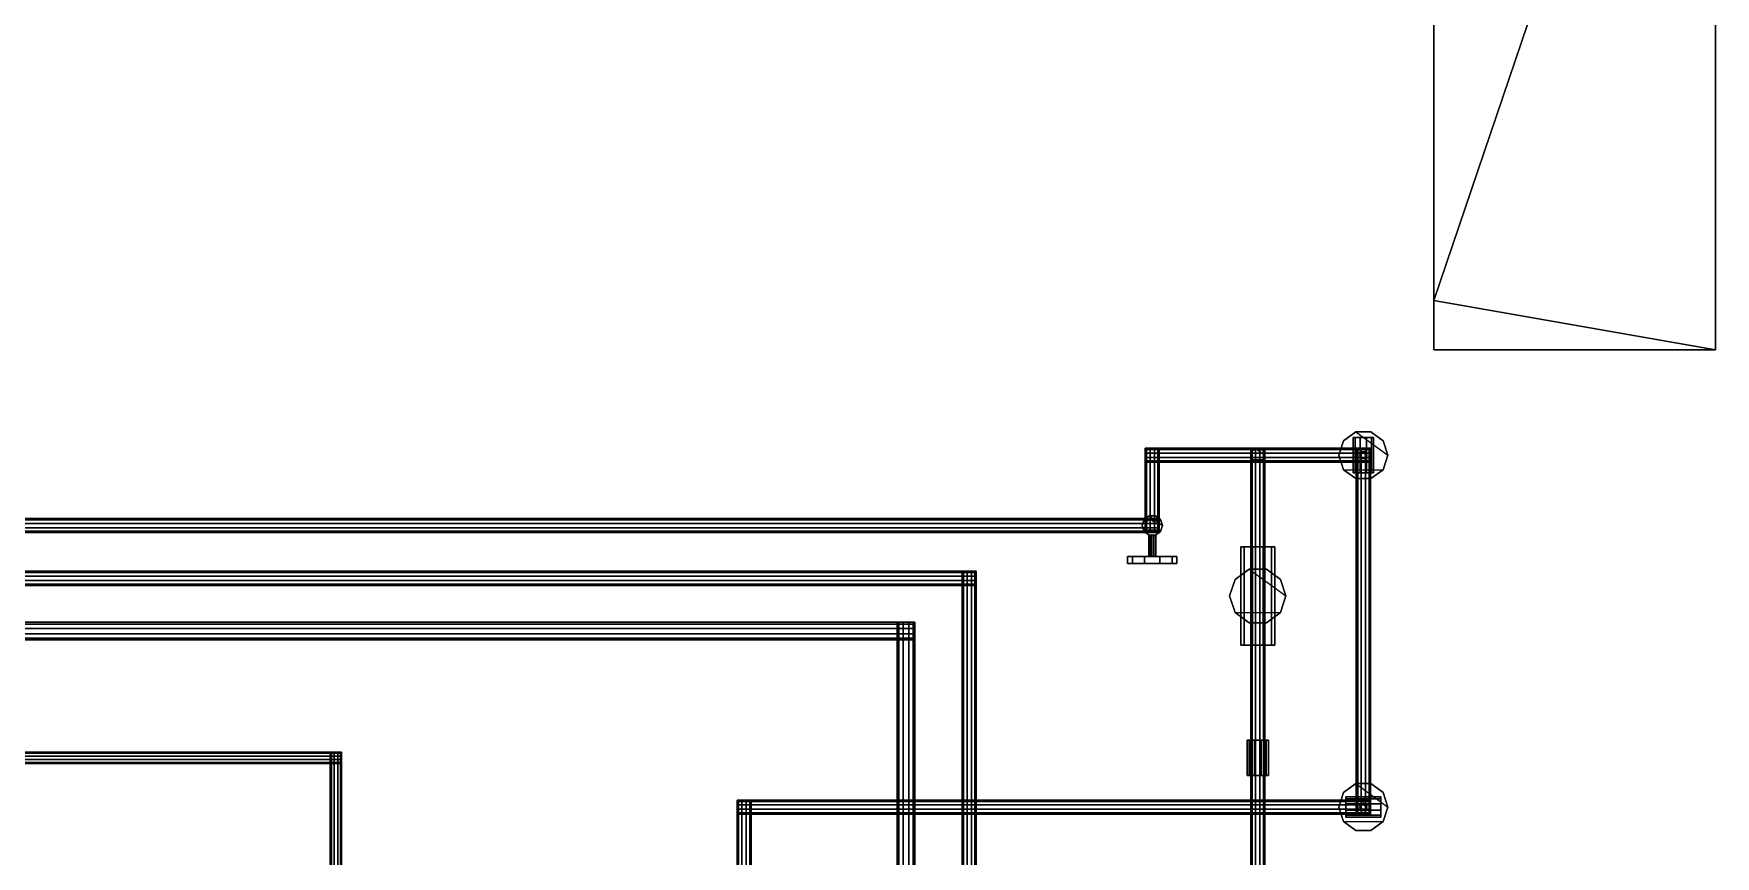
# Model space of a CAD drawing. Header units: millimetres. Extents: x -396 to 23232, y -842 to 31800.
# Drawn here: x 20842 to 23232, y 27480 to 28649 of the extents above; entities that cross this region are included whole.
import ezdxf

# ---------------------------------------------------------------- set-up
doc = ezdxf.new("R2010")
doc.units = ezdxf.units.MM
doc.layers.add('АР_3D_стены', color=8, linetype='Continuous')
for name, color, linetype, true_color in [('ВК_3D_Арматура', 7, 'Continuous', 0xb48c3c), ('ВК_3D_В1', 7, 'Continuous', 0x06b6d4), ('ВК_3D_Т3', 7, 'Continuous', 0x16a34a), ('ВК_3D_Т4', 7, 'Continuous', 0x84cc16)]:
    doc.layers.add(name, color=color, linetype=linetype, true_color=true_color)

msp = doc.modelspace()

# ---------------------------------------------------------------- meshes
at = {"layer": 'АР_3D_стены'}
mesh = msp.add_polyface(dxfattribs=at)
corners = [(17832.2, 28349.6), (17632.2, 28349.6), (17632.2, 28399.6), (17632.2, 28399.6, 3000), (17632.2, 28349.6, 3000), (17832.2, 28349.6, 3000), (18532.2, 28849.6), (18532.2, 28699.6), (18412.2, 28699.6), (18412.2, 28699.6, 3000), (18532.2, 28699.6, 3000), (18532.2, 28849.6, 3000), (23232.2, 30449.6), (22832.2, 30449.6), (22832.2, 30451.4), (22832.2, 30451.4, 3000), (22832.2, 30449.6, 3000), (23232.2, 30449.6, 3000), (17632.2, 31799.6), (17832.2, 31799.6), (17832.2, 31799.6, 3000), (17632.2, 31799.6, 3000), (17832.2, 28699.6), (17832.2, 28699.6, 3000), (22832.2, 31399.6), (22832.2, 31399.6, 3000), (17832.2, 28849.6), (17832.2, 28849.6, 3000), (23232.2, 31799.6), (23232.2, 31799.6, 3000), (19357, 31399.6), (19357, 31399.6, 3000), (17832.2, 31399.6), (17832.2, 31399.6, 3000), (19279, 31399.6), (19279, 31399.6, 3000), (22832.2, 31799.6), (22832.2, 31799.6, 3000)]
mesh.append_faces([[corners[k] for k in face] for face in [(0, 1, 2), (3, 4, 5), (6, 7, 8), (9, 10, 11), (12, 13, 14), (15, 16, 17), (2, 18, 19), (20, 21, 3), (22, 0, 2), (3, 5, 23), (6, 8, 22), (23, 9, 11), (12, 14, 24), (25, 15, 17), (26, 6, 22), (23, 11, 27), (28, 12, 24), (25, 17, 29), (26, 22, 2), (3, 23, 27), (28, 24, 30), (31, 25, 29), (32, 26, 2), (3, 27, 33), (28, 30, 34), (35, 31, 29), (32, 2, 19), (20, 3, 33), (28, 34, 32), (33, 35, 29), (19, 28, 32), (33, 29, 20), (2, 18, 21, 3), (18, 19, 20, 21), (19, 36, 37, 20), (36, 36, 37, 37), (36, 28, 29, 37), (28, 12, 17, 29), (12, 13, 16, 17), (13, 14, 15, 16), (14, 24, 25, 15), (24, 30, 31, 25), (30, 34, 35, 31), (34, 32, 33, 35), (32, 26, 27, 33), (26, 6, 11, 27), (6, 7, 10, 11), (7, 8, 9, 10), (8, 22, 23, 9), (22, 0, 5, 23), (0, 1, 4, 5), (1, 2, 3, 4)]])
mesh = msp.add_polyface(dxfattribs=at)
corners = [(19782.2, 28149.6), (19632.2, 28149.6), (19632.2, 28453.9), (19632.2, 28453.9, 3000), (19632.2, 28149.6, 3000), (19782.2, 28149.6, 3000), (23232.2, 28199.6), (22832.2, 28199.6), (22832.2, 28269.6), (22832.2, 28269.6, 3000), (22832.2, 28199.6, 3000), (23232.2, 28199.6, 3000), (22832.2, 28849.6), (22832.2, 29449.6), (23232.2, 29449.6), (23232.2, 29449.6, 3000), (22832.2, 29449.6, 3000), (22832.2, 28849.6, 3000), (19432.2, 28699.6), (19432.2, 28849.6), (19432.2, 28849.6, 3000), (19432.2, 28699.6, 3000), (19632.2, 28699.6), (19632.2, 28699.6, 3000), (19782.2, 28699.6), (19782.2, 28699.6, 3000), (22556.9, 28699.6), (22556.9, 28699.6, 3000), (22832.2, 28699.6), (22832.2, 28699.6, 3000), (23232.2, 28699.6), (23232.2, 28699.6, 3000)]
mesh.append_faces([[corners[k] for k in face] for face in [(0, 1, 2), (3, 4, 5), (6, 7, 8), (9, 10, 11), (12, 13, 14), (15, 16, 17), (18, 19, 12), (17, 20, 21), (0, 2, 22), (23, 3, 5), (22, 18, 12), (17, 21, 23), (24, 0, 22), (23, 5, 25), (24, 22, 12), (17, 23, 25), (26, 24, 12), (17, 25, 27), (14, 6, 8), (9, 11, 15), (28, 26, 12), (17, 27, 29), (14, 8, 28), (29, 9, 15), (28, 12, 14), (15, 17, 29), (2, 22, 23, 3), (22, 18, 21, 23), (18, 19, 20, 21), (19, 12, 17, 20), (12, 13, 16, 17), (13, 14, 15, 16), (14, 30, 31, 15), (30, 30, 31, 31), (30, 6, 11, 31), (6, 7, 10, 11), (7, 8, 9, 10), (8, 28, 29, 9), (28, 28, 29, 29), (28, 26, 27, 29), (26, 24, 25, 27), (24, 0, 5, 25), (0, 1, 4, 5), (1, 2, 3, 4)]])
at = {"layer": 'ВК_3D_Арматура', "color": 62, "true_color": 0x84cc16}
mesh = msp.add_polyface(dxfattribs=at)
corners = [(22767, 28050, 294), (22760.3, 28070.6, 294), (22760.3, 28070.6, 304), (22767, 28050, 304), (22742.8, 28083.3, 294), (22742.8, 28083.3, 304), (22721.2, 28083.3, 294), (22721.2, 28083.3, 304), (22703.7, 28070.6, 294), (22703.7, 28070.6, 304), (22697, 28050, 294), (22697, 28050, 304), (22703.7, 28029.4, 294), (22703.7, 28029.4, 304), (22721.2, 28016.7, 294), (22721.2, 28016.7, 304), (22742.8, 28016.7, 294), (22742.8, 28016.7, 304), (22760.3, 28029.4, 294), (22760.3, 28029.4, 304)]
mesh.append_faces([[corners[k] for k in face] for face in [(0, 1, 2, 3), (1, 4, 5, 2), (4, 6, 7, 5), (6, 8, 9, 7), (8, 10, 11, 9), (10, 12, 13, 11), (12, 14, 15, 13), (14, 16, 17, 15), (16, 18, 19, 17), (18, 0, 3, 19), (18, 16, 14, 12), (3, 2, 5, 7)]])
at = {"layer": 'ВК_3D_Арматура', "color": 33, "true_color": 0xbf9142}
mesh = msp.add_polyface(dxfattribs=at)
corners = [(22717.5, 28025, 250), (22720.3, 28025, 258.5), (22720.3, 28075, 258.5), (22717.5, 28075, 250), (22727.5, 28025, 263.8), (22727.5, 28075, 263.8), (22736.5, 28025, 263.8), (22736.5, 28075, 263.8), (22743.7, 28025, 258.5), (22743.7, 28075, 258.5), (22746.5, 28025, 250), (22746.5, 28075, 250), (22743.7, 28025, 241.5), (22743.7, 28075, 241.5), (22736.5, 28025, 236.2), (22736.5, 28075, 236.2), (22727.5, 28025, 236.2), (22727.5, 28075, 236.2), (22720.3, 28025, 241.5), (22720.3, 28075, 241.5)]
mesh.append_faces([[corners[k] for k in face] for face in [(0, 1, 2, 3), (1, 4, 5, 2), (4, 6, 7, 5), (6, 8, 9, 7), (8, 10, 11, 9), (10, 12, 13, 11), (12, 14, 15, 13), (14, 16, 17, 15), (16, 18, 19, 17), (18, 0, 3, 19), (18, 16, 14, 12), (3, 2, 5, 7)]])
mesh = msp.add_polyface(dxfattribs=at)
corners = [(22737, 28050, 264), (22736, 28052.9, 264), (22736, 28052.9, 294), (22737, 28050, 294), (22733.5, 28054.8, 264), (22733.5, 28054.8, 294), (22730.5, 28054.8, 264), (22730.5, 28054.8, 294), (22728, 28052.9, 264), (22728, 28052.9, 294), (22727, 28050, 264), (22727, 28050, 294), (22728, 28047.1, 264), (22728, 28047.1, 294), (22730.5, 28045.2, 264), (22730.5, 28045.2, 294), (22733.5, 28045.2, 264), (22733.5, 28045.2, 294), (22736, 28047.1, 264), (22736, 28047.1, 294)]
mesh.append_faces([[corners[k] for k in face] for face in [(0, 1, 2, 3), (1, 4, 5, 2), (4, 6, 7, 5), (6, 8, 9, 7), (8, 10, 11, 9), (10, 12, 13, 11), (12, 14, 15, 13), (14, 16, 17, 15), (16, 18, 19, 17), (18, 0, 3, 19), (18, 16, 14, 12), (3, 2, 5, 7)]])
mesh = msp.add_polyface(dxfattribs=at)
corners = [(22446.5, 27950, 275), (22443.7, 27958.5, 275), (22443.7, 27958.5, 325), (22446.5, 27950, 325), (22436.5, 27963.8, 275), (22436.5, 27963.8, 325), (22427.5, 27963.8, 275), (22427.5, 27963.8, 325), (22420.3, 27958.5, 275), (22420.3, 27958.5, 325), (22417.5, 27950, 275), (22417.5, 27950, 325), (22420.3, 27941.5, 275), (22420.3, 27941.5, 325), (22427.5, 27936.2, 275), (22427.5, 27936.2, 325), (22436.5, 27936.2, 275), (22436.5, 27936.2, 325), (22443.7, 27941.5, 275), (22443.7, 27941.5, 325)]
mesh.append_faces([[corners[k] for k in face] for face in [(0, 1, 2, 3), (1, 4, 5, 2), (4, 6, 7, 5), (6, 8, 9, 7), (8, 10, 11, 9), (10, 12, 13, 11), (12, 14, 15, 13), (14, 16, 17, 15), (16, 18, 19, 17), (18, 0, 3, 19), (18, 16, 14, 12), (3, 2, 5, 7)]])
mesh = msp.add_polyface(dxfattribs=at)
corners = [(22437, 27936, 300), (22436, 27936, 302.9), (22436, 27906, 302.9), (22437, 27906, 300), (22433.5, 27936, 304.8), (22433.5, 27906, 304.8), (22430.5, 27936, 304.8), (22430.5, 27906, 304.8), (22428, 27936, 302.9), (22428, 27906, 302.9), (22427, 27936, 300), (22427, 27906, 300), (22428, 27936, 297.1), (22428, 27906, 297.1), (22430.5, 27936, 295.2), (22430.5, 27906, 295.2), (22433.5, 27936, 295.2), (22433.5, 27906, 295.2), (22436, 27936, 297.1), (22436, 27906, 297.1)]
mesh.append_faces([[corners[k] for k in face] for face in [(0, 1, 2, 3), (1, 4, 5, 2), (4, 6, 7, 5), (6, 8, 9, 7), (8, 10, 11, 9), (10, 12, 13, 11), (12, 14, 15, 13), (14, 16, 17, 15), (16, 18, 19, 17), (18, 0, 3, 19), (18, 16, 14, 12), (3, 2, 5, 7)]])
at = {"layer": 'ВК_3D_Арматура', "color": 179, "true_color": 0x1e293b}
mesh = msp.add_polyface(dxfattribs=at)
corners = [(22558, 27780, 450), (22562.6, 27780, 464.1), (22562.6, 27920, 464.1), (22558, 27920, 450), (22574.6, 27780, 472.8), (22574.6, 27920, 472.8), (22589.4, 27780, 472.8), (22589.4, 27920, 472.8), (22601.4, 27780, 464.1), (22601.4, 27920, 464.1), (22606, 27780, 450), (22606, 27920, 450), (22601.4, 27780, 435.9), (22601.4, 27920, 435.9), (22589.4, 27780, 427.2), (22589.4, 27920, 427.2), (22574.6, 27780, 427.2), (22574.6, 27920, 427.2), (22562.6, 27780, 435.9), (22562.6, 27920, 435.9)]
mesh.append_faces([[corners[k] for k in face] for face in [(0, 1, 2, 3), (1, 4, 5, 2), (4, 6, 7, 5), (6, 8, 9, 7), (8, 10, 11, 9), (10, 12, 13, 11), (12, 14, 15, 13), (14, 16, 17, 15), (16, 18, 19, 17), (18, 0, 3, 19), (18, 16, 14, 12), (3, 2, 5, 7)]])
at = {"layer": 'ВК_3D_Арматура', "color": 62, "true_color": 0x84cc16}
mesh = msp.add_polyface(dxfattribs=at)
corners = [(22467, 27906, 300), (22460.3, 27906, 320.6), (22460.3, 27896, 320.6), (22467, 27896, 300), (22442.8, 27906, 333.3), (22442.8, 27896, 333.3), (22421.2, 27906, 333.3), (22421.2, 27896, 333.3), (22403.7, 27906, 320.6), (22403.7, 27896, 320.6), (22397, 27906, 300), (22397, 27896, 300), (22403.7, 27906, 279.4), (22403.7, 27896, 279.4), (22421.2, 27906, 266.7), (22421.2, 27896, 266.7), (22442.8, 27906, 266.7), (22442.8, 27896, 266.7), (22460.3, 27906, 279.4), (22460.3, 27896, 279.4)]
mesh.append_faces([[corners[k] for k in face] for face in [(0, 1, 2, 3), (1, 4, 5, 2), (4, 6, 7, 5), (6, 8, 9, 7), (8, 10, 11, 9), (10, 12, 13, 11), (12, 14, 15, 13), (14, 16, 17, 15), (16, 18, 19, 17), (18, 0, 3, 19), (18, 16, 14, 12), (3, 2, 5, 7)]])
at = {"layer": 'ВК_3D_Арматура', "color": 136, "true_color": 0x008078}
mesh = msp.add_polyface(dxfattribs=at)
corners = [(22622, 27850, 470), (22614.4, 27873.5, 470), (22614.4, 27873.5, 560), (22622, 27850, 560), (22594.4, 27888, 470), (22594.4, 27888, 560), (22569.6, 27888, 470), (22569.6, 27888, 560), (22549.6, 27873.5, 470), (22549.6, 27873.5, 560), (22542, 27850, 470), (22542, 27850, 560), (22549.6, 27826.5, 470), (22549.6, 27826.5, 560), (22569.6, 27812, 470), (22569.6, 27812, 560), (22594.4, 27812, 470), (22594.4, 27812, 560), (22614.4, 27826.5, 470), (22614.4, 27826.5, 560)]
mesh.append_faces([[corners[k] for k in face] for face in [(0, 1, 2, 3), (1, 4, 5, 2), (4, 6, 7, 5), (6, 8, 9, 7), (8, 10, 11, 9), (10, 12, 13, 11), (12, 14, 15, 13), (14, 16, 17, 15), (16, 18, 19, 17), (18, 0, 3, 19), (18, 16, 14, 12), (3, 2, 5, 7)]])
at = {"layer": 'ВК_3D_Арматура', "color": 33, "true_color": 0xbf9142}
mesh = msp.add_polyface(dxfattribs=at)
corners = [(22567, 27595, 450), (22569.9, 27595, 458.8), (22569.9, 27645, 458.8), (22567, 27645, 450), (22577.4, 27595, 464.3), (22577.4, 27645, 464.3), (22586.6, 27595, 464.3), (22586.6, 27645, 464.3), (22594.1, 27595, 458.8), (22594.1, 27645, 458.8), (22597, 27595, 450), (22597, 27645, 450), (22594.1, 27595, 441.2), (22594.1, 27645, 441.2), (22586.6, 27595, 435.7), (22586.6, 27645, 435.7), (22577.4, 27595, 435.7), (22577.4, 27645, 435.7), (22569.9, 27595, 441.2), (22569.9, 27645, 441.2)]
mesh.append_faces([[corners[k] for k in face] for face in [(0, 1, 2, 3), (1, 4, 5, 2), (4, 6, 7, 5), (6, 8, 9, 7), (8, 10, 11, 9), (10, 12, 13, 11), (12, 14, 15, 13), (14, 16, 17, 15), (16, 18, 19, 17), (18, 0, 3, 19), (18, 16, 14, 12), (3, 2, 5, 7)]])
at = {"layer": 'ВК_3D_Арматура', "color": 62, "true_color": 0x84cc16}
mesh = msp.add_polyface(dxfattribs=at)
corners = [(22767, 27550, 294), (22760.3, 27570.6, 294), (22760.3, 27570.6, 304), (22767, 27550, 304), (22742.8, 27583.3, 294), (22742.8, 27583.3, 304), (22721.2, 27583.3, 294), (22721.2, 27583.3, 304), (22703.7, 27570.6, 294), (22703.7, 27570.6, 304), (22697, 27550, 294), (22697, 27550, 304), (22703.7, 27529.4, 294), (22703.7, 27529.4, 304), (22721.2, 27516.7, 294), (22721.2, 27516.7, 304), (22742.8, 27516.7, 294), (22742.8, 27516.7, 304), (22760.3, 27529.4, 294), (22760.3, 27529.4, 304)]
mesh.append_faces([[corners[k] for k in face] for face in [(0, 1, 2, 3), (1, 4, 5, 2), (4, 6, 7, 5), (6, 8, 9, 7), (8, 10, 11, 9), (10, 12, 13, 11), (12, 14, 15, 13), (14, 16, 17, 15), (16, 18, 19, 17), (18, 0, 3, 19), (18, 16, 14, 12), (3, 2, 5, 7)]])
at = {"layer": 'ВК_3D_Арматура', "color": 33, "true_color": 0xbf9142}
mesh = msp.add_polyface(dxfattribs=at)
corners = [(22707, 27564.5, 250), (22707, 27561.7, 258.5), (22757, 27561.7, 258.5), (22757, 27564.5, 250), (22707, 27554.5, 263.8), (22757, 27554.5, 263.8), (22707, 27545.5, 263.8), (22757, 27545.5, 263.8), (22707, 27538.3, 258.5), (22757, 27538.3, 258.5), (22707, 27535.5, 250), (22757, 27535.5, 250), (22707, 27538.3, 241.5), (22757, 27538.3, 241.5), (22707, 27545.5, 236.2), (22757, 27545.5, 236.2), (22707, 27554.5, 236.2), (22757, 27554.5, 236.2), (22707, 27561.7, 241.5), (22757, 27561.7, 241.5)]
mesh.append_faces([[corners[k] for k in face] for face in [(0, 1, 2, 3), (1, 4, 5, 2), (4, 6, 7, 5), (6, 8, 9, 7), (8, 10, 11, 9), (10, 12, 13, 11), (12, 14, 15, 13), (14, 16, 17, 15), (16, 18, 19, 17), (18, 0, 3, 19), (18, 16, 14, 12), (3, 2, 5, 7)]])
mesh = msp.add_polyface(dxfattribs=at)
corners = [(22737, 27550, 264), (22736, 27552.9, 264), (22736, 27552.9, 294), (22737, 27550, 294), (22733.5, 27554.8, 264), (22733.5, 27554.8, 294), (22730.5, 27554.8, 264), (22730.5, 27554.8, 294), (22728, 27552.9, 264), (22728, 27552.9, 294), (22727, 27550, 264), (22727, 27550, 294), (22728, 27547.1, 264), (22728, 27547.1, 294), (22730.5, 27545.2, 264), (22730.5, 27545.2, 294), (22733.5, 27545.2, 264), (22733.5, 27545.2, 294), (22736, 27547.1, 264), (22736, 27547.1, 294)]
mesh.append_faces([[corners[k] for k in face] for face in [(0, 1, 2, 3), (1, 4, 5, 2), (4, 6, 7, 5), (6, 8, 9, 7), (8, 10, 11, 9), (10, 12, 13, 11), (12, 14, 15, 13), (14, 16, 17, 15), (16, 18, 19, 17), (18, 0, 3, 19), (18, 16, 14, 12), (3, 2, 5, 7)]])
at = {"layer": 'ВК_3D_В1'}
mesh = msp.add_polyface(dxfattribs=at)
corners = [(21280, 27612, -230), (21280, 27613.5, -225.3), (19524, 27613.5, -225.3), (19524, 27612, -230), (21280, 27617.5, -222.4), (19524, 27617.5, -222.4), (21280, 27622.5, -222.4), (19524, 27622.5, -222.4), (21280, 27626.5, -225.3), (19524, 27626.5, -225.3), (21280, 27628, -230), (19524, 27628, -230), (21280, 27626.5, -234.7), (19524, 27626.5, -234.7), (21280, 27622.5, -237.6), (19524, 27622.5, -237.6), (21280, 27617.5, -237.6), (19524, 27617.5, -237.6), (21280, 27613.5, -234.7), (19524, 27613.5, -234.7)]
mesh.append_faces([[corners[k] for k in face] for face in [(0, 1, 2, 3), (1, 4, 5, 2), (4, 6, 7, 5), (6, 8, 9, 7), (8, 10, 11, 9), (10, 12, 13, 11), (12, 14, 15, 13), (14, 16, 17, 15), (16, 18, 19, 17), (18, 0, 3, 19), (18, 16, 14, 12), (3, 2, 5, 7)]])
mesh = msp.add_polyface(dxfattribs=at)
corners = [(21264, 26782, -230), (21265.5, 26782, -225.3), (21265.5, 27628, -225.3), (21264, 27628, -230), (21269.5, 26782, -222.4), (21269.5, 27628, -222.4), (21274.5, 26782, -222.4), (21274.5, 27628, -222.4), (21278.5, 26782, -225.3), (21278.5, 27628, -225.3), (21280, 26782, -230), (21280, 27628, -230), (21278.5, 26782, -234.7), (21278.5, 27628, -234.7), (21274.5, 26782, -237.6), (21274.5, 27628, -237.6), (21269.5, 26782, -237.6), (21269.5, 27628, -237.6), (21265.5, 26782, -234.7), (21265.5, 27628, -234.7)]
mesh.append_faces([[corners[k] for k in face] for face in [(0, 1, 2, 3), (1, 4, 5, 2), (4, 6, 7, 5), (6, 8, 9, 7), (8, 10, 11, 9), (10, 12, 13, 11), (12, 14, 15, 13), (14, 16, 17, 15), (16, 18, 19, 17), (18, 0, 3, 19), (18, 16, 14, 12), (3, 2, 5, 7)]])
at = {"layer": 'ВК_3D_Т3'}
mesh = msp.add_polyface(dxfattribs=at)
corners = [(22182, 27865, -175), (22182, 27866.9, -169.1), (19522, 27866.9, -169.1), (19522, 27865, -175), (22182, 27871.9, -165.5), (19522, 27871.9, -165.5), (22182, 27878.1, -165.5), (19522, 27878.1, -165.5), (22182, 27883.1, -169.1), (19522, 27883.1, -169.1), (22182, 27885, -175), (19522, 27885, -175), (22182, 27883.1, -180.9), (19522, 27883.1, -180.9), (22182, 27878.1, -184.5), (19522, 27878.1, -184.5), (22182, 27871.9, -184.5), (19522, 27871.9, -184.5), (22182, 27866.9, -180.9), (19522, 27866.9, -180.9)]
mesh.append_faces([[corners[k] for k in face] for face in [(0, 1, 2, 3), (1, 4, 5, 2), (4, 6, 7, 5), (6, 8, 9, 7), (8, 10, 11, 9), (10, 12, 13, 11), (12, 14, 15, 13), (14, 16, 17, 15), (16, 18, 19, 17), (18, 0, 3, 19), (18, 16, 14, 12), (3, 2, 5, 7)]])
mesh = msp.add_polyface(dxfattribs=at)
corners = [(22162, 27350, -175), (22163.9, 27350, -169.1), (22163.9, 27885, -169.1), (22162, 27885, -175), (22168.9, 27350, -165.5), (22168.9, 27885, -165.5), (22175.1, 27350, -165.5), (22175.1, 27885, -165.5), (22180.1, 27350, -169.1), (22180.1, 27885, -169.1), (22182, 27350, -175), (22182, 27885, -175), (22180.1, 27350, -180.9), (22180.1, 27885, -180.9), (22175.1, 27350, -184.5), (22175.1, 27885, -184.5), (22168.9, 27350, -184.5), (22168.9, 27885, -184.5), (22163.9, 27350, -180.9), (22163.9, 27885, -180.9)]
mesh.append_faces([[corners[k] for k in face] for face in [(0, 1, 2, 3), (1, 4, 5, 2), (4, 6, 7, 5), (6, 8, 9, 7), (8, 10, 11, 9), (10, 12, 13, 11), (12, 14, 15, 13), (14, 16, 17, 15), (16, 18, 19, 17), (18, 0, 3, 19), (18, 16, 14, 12), (3, 2, 5, 7)]])
mesh = msp.add_polyface(dxfattribs=at)
corners = [(22094.5, 27787.5, -175), (22094.5, 27789.9, -167.7), (19519.5, 27789.9, -167.7), (19519.5, 27787.5, -175), (22094.5, 27796.1, -163.1), (19519.5, 27796.1, -163.1), (22094.5, 27803.9, -163.1), (19519.5, 27803.9, -163.1), (22094.5, 27810.1, -167.7), (19519.5, 27810.1, -167.7), (22094.5, 27812.5, -175), (19519.5, 27812.5, -175), (22094.5, 27810.1, -182.3), (19519.5, 27810.1, -182.3), (22094.5, 27803.9, -186.9), (19519.5, 27803.9, -186.9), (22094.5, 27796.1, -186.9), (19519.5, 27796.1, -186.9), (22094.5, 27789.9, -182.3), (19519.5, 27789.9, -182.3)]
mesh.append_faces([[corners[k] for k in face] for face in [(0, 1, 2, 3), (1, 4, 5, 2), (4, 6, 7, 5), (6, 8, 9, 7), (8, 10, 11, 9), (10, 12, 13, 11), (12, 14, 15, 13), (14, 16, 17, 15), (16, 18, 19, 17), (18, 0, 3, 19), (18, 16, 14, 12), (3, 2, 5, 7)]])
mesh = msp.add_polyface(dxfattribs=at)
corners = [(22069.5, 27347.5, -175), (22071.9, 27347.5, -167.7), (22071.9, 27812.5, -167.7), (22069.5, 27812.5, -175), (22078.1, 27347.5, -163.1), (22078.1, 27812.5, -163.1), (22085.9, 27347.5, -163.1), (22085.9, 27812.5, -163.1), (22092.1, 27347.5, -167.7), (22092.1, 27812.5, -167.7), (22094.5, 27347.5, -175), (22094.5, 27812.5, -175), (22092.1, 27347.5, -182.3), (22092.1, 27812.5, -182.3), (22085.9, 27347.5, -186.9), (22085.9, 27812.5, -186.9), (22078.1, 27347.5, -186.9), (22078.1, 27812.5, -186.9), (22071.9, 27347.5, -182.3), (22071.9, 27812.5, -182.3)]
mesh.append_faces([[corners[k] for k in face] for face in [(0, 1, 2, 3), (1, 4, 5, 2), (4, 6, 7, 5), (6, 8, 9, 7), (8, 10, 11, 9), (10, 12, 13, 11), (12, 14, 15, 13), (14, 16, 17, 15), (16, 18, 19, 17), (18, 0, 3, 19), (18, 16, 14, 12), (3, 2, 5, 7)]])
at = {"layer": 'ВК_3D_Т4'}
mesh = msp.add_polyface(dxfattribs=at)
corners = [(22422, 27940, 450), (22423.9, 27940, 455.9), (22423.9, 28060, 455.9), (22422, 28060, 450), (22428.9, 27940, 459.5), (22428.9, 28060, 459.5), (22435.1, 27940, 459.5), (22435.1, 28060, 459.5), (22440.1, 27940, 455.9), (22440.1, 28060, 455.9), (22442, 27940, 450), (22442, 28060, 450), (22440.1, 27940, 444.1), (22440.1, 28060, 444.1), (22435.1, 27940, 440.5), (22435.1, 28060, 440.5), (22428.9, 27940, 440.5), (22428.9, 28060, 440.5), (22423.9, 27940, 444.1), (22423.9, 28060, 444.1)]
mesh.append_faces([[corners[k] for k in face] for face in [(0, 1, 2, 3), (1, 4, 5, 2), (4, 6, 7, 5), (6, 8, 9, 7), (8, 10, 11, 9), (10, 12, 13, 11), (12, 14, 15, 13), (14, 16, 17, 15), (16, 18, 19, 17), (18, 0, 3, 19), (18, 16, 14, 12), (3, 2, 5, 7)]])
mesh = msp.add_polyface(dxfattribs=at)
corners = [(22422, 28060, 450), (22422, 28058.1, 455.9), (22592, 28058.1, 455.9), (22592, 28060, 450), (22422, 28053.1, 459.5), (22592, 28053.1, 459.5), (22422, 28046.9, 459.5), (22592, 28046.9, 459.5), (22422, 28041.9, 455.9), (22592, 28041.9, 455.9), (22422, 28040, 450), (22592, 28040, 450), (22422, 28041.9, 444.1), (22592, 28041.9, 444.1), (22422, 28046.9, 440.5), (22592, 28046.9, 440.5), (22422, 28053.1, 440.5), (22592, 28053.1, 440.5), (22422, 28058.1, 444.1), (22592, 28058.1, 444.1)]
mesh.append_faces([[corners[k] for k in face] for face in [(0, 1, 2, 3), (1, 4, 5, 2), (4, 6, 7, 5), (6, 8, 9, 7), (8, 10, 11, 9), (10, 12, 13, 11), (12, 14, 15, 13), (14, 16, 17, 15), (16, 18, 19, 17), (18, 0, 3, 19), (18, 16, 14, 12), (3, 2, 5, 7)]])
mesh = msp.add_polyface(dxfattribs=at)
corners = [(22742, 28040, 250), (22742, 28041.9, 255.9), (22572, 28041.9, 255.9), (22572, 28040, 250), (22742, 28046.9, 259.5), (22572, 28046.9, 259.5), (22742, 28053.1, 259.5), (22572, 28053.1, 259.5), (22742, 28058.1, 255.9), (22572, 28058.1, 255.9), (22742, 28060, 250), (22572, 28060, 250), (22742, 28058.1, 244.1), (22572, 28058.1, 244.1), (22742, 28053.1, 240.5), (22572, 28053.1, 240.5), (22742, 28046.9, 240.5), (22572, 28046.9, 240.5), (22742, 28041.9, 244.1), (22572, 28041.9, 244.1)]
mesh.append_faces([[corners[k] for k in face] for face in [(0, 1, 2, 3), (1, 4, 5, 2), (4, 6, 7, 5), (6, 8, 9, 7), (8, 10, 11, 9), (10, 12, 13, 11), (12, 14, 15, 13), (14, 16, 17, 15), (16, 18, 19, 17), (18, 0, 3, 19), (18, 16, 14, 12), (3, 2, 5, 7)]])
mesh = msp.add_polyface(dxfattribs=at)
corners = [(22592, 28060, 450), (22590.1, 28060, 455.9), (22590.1, 27350, 455.9), (22592, 27350, 450), (22585.1, 28060, 459.5), (22585.1, 27350, 459.5), (22578.9, 28060, 459.5), (22578.9, 27350, 459.5), (22573.9, 28060, 455.9), (22573.9, 27350, 455.9), (22572, 28060, 450), (22572, 27350, 450), (22573.9, 28060, 444.1), (22573.9, 27350, 444.1), (22578.9, 28060, 440.5), (22578.9, 27350, 440.5), (22585.1, 28060, 440.5), (22585.1, 27350, 440.5), (22590.1, 28060, 444.1), (22590.1, 27350, 444.1)]
mesh.append_faces([[corners[k] for k in face] for face in [(0, 1, 2, 3), (1, 4, 5, 2), (4, 6, 7, 5), (6, 8, 9, 7), (8, 10, 11, 9), (10, 12, 13, 11), (12, 14, 15, 13), (14, 16, 17, 15), (16, 18, 19, 17), (18, 0, 3, 19), (18, 16, 14, 12), (3, 2, 5, 7)]])
mesh = msp.add_polyface(dxfattribs=at)
corners = [(22592, 28050, 240), (22590.1, 28055.9, 240), (22590.1, 28055.9, 460), (22592, 28050, 460), (22585.1, 28059.5, 240), (22585.1, 28059.5, 460), (22578.9, 28059.5, 240), (22578.9, 28059.5, 460), (22573.9, 28055.9, 240), (22573.9, 28055.9, 460), (22572, 28050, 240), (22572, 28050, 460), (22573.9, 28044.1, 240), (22573.9, 28044.1, 460), (22578.9, 28040.5, 240), (22578.9, 28040.5, 460), (22585.1, 28040.5, 240), (22585.1, 28040.5, 460), (22590.1, 28044.1, 240), (22590.1, 28044.1, 460)]
mesh.append_faces([[corners[k] for k in face] for face in [(0, 1, 2, 3), (1, 4, 5, 2), (4, 6, 7, 5), (6, 8, 9, 7), (8, 10, 11, 9), (10, 12, 13, 11), (12, 14, 15, 13), (14, 16, 17, 15), (16, 18, 19, 17), (18, 0, 3, 19), (18, 16, 14, 12), (3, 2, 5, 7)]])
mesh = msp.add_polyface(dxfattribs=at)
corners = [(22722, 27540, 250), (22723.9, 27540, 255.9), (22723.9, 28060, 255.9), (22722, 28060, 250), (22728.9, 27540, 259.5), (22728.9, 28060, 259.5), (22735.1, 27540, 259.5), (22735.1, 28060, 259.5), (22740.1, 27540, 255.9), (22740.1, 28060, 255.9), (22742, 27540, 250), (22742, 28060, 250), (22740.1, 27540, 244.1), (22740.1, 28060, 244.1), (22735.1, 27540, 240.5), (22735.1, 28060, 240.5), (22728.9, 27540, 240.5), (22728.9, 28060, 240.5), (22723.9, 27540, 244.1), (22723.9, 28060, 244.1)]
mesh.append_faces([[corners[k] for k in face] for face in [(0, 1, 2, 3), (1, 4, 5, 2), (4, 6, 7, 5), (6, 8, 9, 7), (8, 10, 11, 9), (10, 12, 13, 11), (12, 14, 15, 13), (14, 16, 17, 15), (16, 18, 19, 17), (18, 0, 3, 19), (18, 16, 14, 12), (3, 2, 5, 7)]])
mesh = msp.add_polyface(dxfattribs=at)
corners = [(19522, 27960, -175), (19522, 27958.1, -169.1), (22442, 27958.1, -169.1), (22442, 27960, -175), (19522, 27953.1, -165.5), (22442, 27953.1, -165.5), (19522, 27946.9, -165.5), (22442, 27946.9, -165.5), (19522, 27941.9, -169.1), (22442, 27941.9, -169.1), (19522, 27940, -175), (22442, 27940, -175), (19522, 27941.9, -180.9), (22442, 27941.9, -180.9), (19522, 27946.9, -184.5), (22442, 27946.9, -184.5), (19522, 27953.1, -184.5), (22442, 27953.1, -184.5), (19522, 27958.1, -180.9), (22442, 27958.1, -180.9)]
mesh.append_faces([[corners[k] for k in face] for face in [(0, 1, 2, 3), (1, 4, 5, 2), (4, 6, 7, 5), (6, 8, 9, 7), (8, 10, 11, 9), (10, 12, 13, 11), (12, 14, 15, 13), (14, 16, 17, 15), (16, 18, 19, 17), (18, 0, 3, 19), (18, 16, 14, 12), (3, 2, 5, 7)]])
mesh = msp.add_polyface(dxfattribs=at)
corners = [(22442, 27950, -185), (22440.1, 27955.9, -185), (22440.1, 27955.9, 460), (22442, 27950, 460), (22435.1, 27959.5, -185), (22435.1, 27959.5, 460), (22428.9, 27959.5, -185), (22428.9, 27959.5, 460), (22423.9, 27955.9, -185), (22423.9, 27955.9, 460), (22422, 27950, -185), (22422, 27950, 460), (22423.9, 27944.1, -185), (22423.9, 27944.1, 460), (22428.9, 27940.5, -185), (22428.9, 27940.5, 460), (22435.1, 27940.5, -185), (22435.1, 27940.5, 460), (22440.1, 27944.1, -185), (22440.1, 27944.1, 460)]
mesh.append_faces([[corners[k] for k in face] for face in [(0, 1, 2, 3), (1, 4, 5, 2), (4, 6, 7, 5), (6, 8, 9, 7), (8, 10, 11, 9), (10, 12, 13, 11), (12, 14, 15, 13), (14, 16, 17, 15), (16, 18, 19, 17), (18, 0, 3, 19), (18, 16, 14, 12), (3, 2, 5, 7)]])
mesh = msp.add_polyface(dxfattribs=at)
corners = [(21842, 26610, 250), (21843.9, 26610, 255.9), (21843.9, 27560, 255.9), (21842, 27560, 250), (21848.9, 26610, 259.5), (21848.9, 27560, 259.5), (21855.1, 26610, 259.5), (21855.1, 27560, 259.5), (21860.1, 26610, 255.9), (21860.1, 27560, 255.9), (21862, 26610, 250), (21862, 27560, 250), (21860.1, 26610, 244.1), (21860.1, 27560, 244.1), (21855.1, 26610, 240.5), (21855.1, 27560, 240.5), (21848.9, 26610, 240.5), (21848.9, 27560, 240.5), (21843.9, 26610, 244.1), (21843.9, 27560, 244.1)]
mesh.append_faces([[corners[k] for k in face] for face in [(0, 1, 2, 3), (1, 4, 5, 2), (4, 6, 7, 5), (6, 8, 9, 7), (8, 10, 11, 9), (10, 12, 13, 11), (12, 14, 15, 13), (14, 16, 17, 15), (16, 18, 19, 17), (18, 0, 3, 19), (18, 16, 14, 12), (3, 2, 5, 7)]])
mesh = msp.add_polyface(dxfattribs=at)
corners = [(21842, 27560, 250), (21842, 27558.1, 255.9), (22742, 27558.1, 255.9), (22742, 27560, 250), (21842, 27553.1, 259.5), (22742, 27553.1, 259.5), (21842, 27546.9, 259.5), (22742, 27546.9, 259.5), (21842, 27541.9, 255.9), (22742, 27541.9, 255.9), (21842, 27540, 250), (22742, 27540, 250), (21842, 27541.9, 244.1), (22742, 27541.9, 244.1), (21842, 27546.9, 240.5), (22742, 27546.9, 240.5), (21842, 27553.1, 240.5), (22742, 27553.1, 240.5), (21842, 27558.1, 244.1), (22742, 27558.1, 244.1)]
mesh.append_faces([[corners[k] for k in face] for face in [(0, 1, 2, 3), (1, 4, 5, 2), (4, 6, 7, 5), (6, 8, 9, 7), (8, 10, 11, 9), (10, 12, 13, 11), (12, 14, 15, 13), (14, 16, 17, 15), (16, 18, 19, 17), (18, 0, 3, 19), (18, 16, 14, 12), (3, 2, 5, 7)]])

doc.saveas('drawing.dxf')
